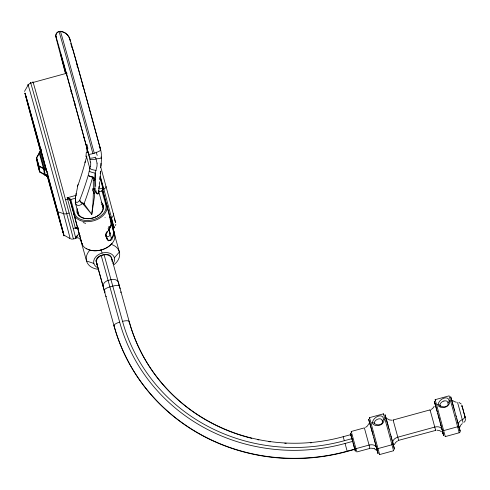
<?xml version="1.0" encoding="UTF-8"?>
<svg xmlns="http://www.w3.org/2000/svg" width="490" height="490" viewBox="0 0 490 490"><rect width="100%" height="100%" fill="white"/><g stroke="black" fill="none" stroke-linecap="round" stroke-linejoin="round"><path stroke-width="0.73" d="M110.029 219.048L110.397 218.871A0.851 0.619 0 0 1 110.33 219.251M97.026 163.152A16.335 13.671 -65.2 0 1 96.916 166.753L95.183 173.062L94.662 179.977L94.925 188.577L94.558 196.006L91.789 214.357L93.033 202.303L93.406 191.492M101.534 157.425L101.063 166.184M40.897 149.971L41.356 151.643L39.353 153.321L36.53 158.221L37.442 164.083A67.724 0.331 74.7 0 0 39.506 171.604A0.851 0.851 0 0 0 39.904 172.119L46.869 176.21L44.51 174.71L43.647 168.934A0.851 0.851 0 0 0 44.253 169.013L45.16 174.795L48.32 176.382M40.872 149.879A0.851 0.686 -15.7 0 1 40.664 150.522L40.566 151.986A72.33 0.349 74.7 0 1 45.154 168.725L45.999 169.981A0.851 0.643 -15 0 1 46.489 170.391M100.413 175.457L100.744 171.077M98.674 191.272C99.231 194.683 95.556 193.519 96.107 190.763M99.164 188.172L99.623 184.013M90.178 166.821L88.261 175.334A143.521 51.989 -80.5 0 1 79.711 200.177A4.281 3.044 30.2 0 0 82.467 203.626M102.214 189.906C103.427 188.766 102.882 190.696 102.974 191.37A0.851 0.625 -8.1 0 0 101.981 190.953L99.072 191.749M102.006 190.604L101.981 190.953M90.319 162.006L89.701 158.129L86.007 144.856A89.719 0.435 74.7 0 0 71.185 91.048A68.441 0.331 74.7 0 0 65.972 72.367A115.248 0.564 74.7 0 0 62.567 61.863A4.257 3.969 -14.6 0 0 63.841 63.792M39.757 152.617L39.923 152.304M115.585 225.627L115.83 224.236M75.638 196.815L75.307 202.621L78.774 215.557M460.165 431.702L460.006 432.174M86.975 156.065A4.251 0.925 14.4 0 0 86.577 156.769L85.064 162.539A118.445 42.906 -80.5 0 1 77.628 186.139A4.257 0.367 7.6 0 0 77.653 186.427M75.944 195.565L76.115 194.946M459.871 427.127L460.753 425.142L462.248 423.568M109.521 215.631L111.083 221.002L110.814 221.4A16.593 11.215 -15.1 0 1 108.988 229.332L109.282 229.173A17.021 11.503 -15.1 0 0 111.083 221.002L103.004 191.517A0.851 0.625 -15.6 0 0 102.018 191.137L105.858 204.875A0.851 0.625 -15.6 0 1 106.845 205.255A17.021 11.503 -15.1 0 1 93.523 220.825A17.021 11.503 -15.1 0 1 74.015 214.246L70.242 200.747A2.291 1.672 -14.6 0 0 70.101 200.428L69.782 200M368.743 423.746L367.506 425.908L365.54 427.433M394.346 444.651L395.577 442.488L397.549 440.963M111.836 225.235A4.257 3.546 -78.4 0 1 112.596 224.769A80.844 0.392 74.7 0 0 111.065 218.907A0.851 0.753 -14.8 0 0 111.432 218.712A80.74 0.392 74.7 0 1 113.337 226.043L113.545 225.596A80.599 0.392 74.7 0 0 100.217 175.886M102.471 189.41L102.771 188.031A80.844 0.392 74.7 0 0 100.021 177.888M106.765 233.148L108.572 230.11M434.171 406.351L432.731 408.378L431.2 409.456M77.616 186.292A21.468 7.779 -80.5 0 1 77.169 188.975L75.546 197.256L75.607 201.31A4.263 3.142 -15.6 0 0 75.417 203.087C76.177 206.896 81.316 205.518 82.761 203.056A4.281 2.383 24.5 0 1 79.717 200.183M82.479 203.595L82.492 203.571A1.225 0.802 21.2 0 1 83.171 204.097L91.771 214.418L84.029 203.767A2.131 1.158 -34.4 0 1 83.147 204.103M40.639 150.424L39.243 153.015A0.851 0.851 0 0 1 39.457 152.764M28.108 85.113L24.5 91.422M40.541 150.516L36.603 157.59A0.851 0.851 0 0 0 36.523 158.239A67.724 0.331 74.7 0 1 38.588 165.755L39.506 171.604L46.299 175.181M37.993 163.47L37.467 164.077A0.851 0.851 0 0 1 37.522 163.44L36.603 157.59A0.858 0.447 28.7 0 0 36.75 158.111A68.324 0.331 74.7 0 1 38.833 165.7A0.851 0.49 -61.7 0 0 38.986 166.269L39.904 172.119A0.851 0.453 -59.1 0 1 39.757 171.598A68.324 0.331 74.7 0 1 37.681 164.009A0.851 0.496 30.8 0 1 37.522 163.44L38.006 162.631M75.919 236.897L79.656 233.13M44.964 174.336L44.596 174.869A0.851 0.435 -59.1 0 1 44.406 174.403M108.535 240.804A4.196 2.64 -67.6 0 1 107.218 239.224L106.318 235.806M40.027 152.139L40.456 151.477M40.664 151.165L40.927 150.767M40.995 150.663L41.423 150.026M41.099 149.713L40.817 150.001A1.127 0.913 15.7 0 0 40.829 149.817L40.603 148.905A72.33 0.349 74.7 0 0 25.064 93.48A72.33 0.349 74.7 0 0 40.603 151.514M69.176 198.499L68.821 199.038A2.125 1.078 -15.2 0 0 67.602 199.179L65.55 199.736M79.662 200.251C78.927 201.58 76.281 203.846 75.607 201.31M114.391 227.336L114.017 227.672A2.125 2.125 0 0 0 113.747 227.887L113.747 227.899A4.257 4.073 54.1 0 0 112.933 228.934A4.257 4.061 50.9 0 1 113.735 227.911L113.49 227.942M102.741 206.376L103.396 205.549M382.39 420.959C386.04 415.569 383.603 423.917 381.404 424.383C379.554 425.657 377.098 426.012 374.979 425.271C373.166 425.008 369.264 420.414 374.182 423.207M448.05 402.976L449.593 400.612M464.342 422.141L465.145 420.935L465.494 418.797M80.905 240.743L81.285 240.382M114.378 257.826L119.376 251.989L113.447 230.79M86.007 144.856L86.485 144.599M107.151 239.273C103.629 232.572 110.33 240.749 109.711 232.744M70.738 91.691L71.473 90.938M28.585 84.427L29.896 83.41M113.839 227.819L113.803 227.844A80.74 0.392 74.7 0 1 113.656 227.642M109.962 239.929L111.432 238.416A16.593 11.215 -15.1 0 0 113.196 230.508L110.991 222.583M46.887 176.21L47.365 176.51A1.133 0.913 -44.7 0 1 47.469 176.657L47.738 177.564A72.33 0.349 74.7 0 0 63.271 232.928A72.33 0.349 74.7 0 0 46.764 171.39L46.042 168.732M110.005 240.48L108.56 240.737M110.091 219.159L110.397 218.871A2.536 1.501 -14.6 0 0 110.434 219.177L114.666 234.33A0.851 0.625 -15.6 0 1 114.397 234.967M110.385 218.846L111.065 218.907M30.68 83.116L67.001 73.163M83.349 137.819L84.801 137.421M86.222 148.599L87.673 148.207M48.069 173.999L45.16 174.795A0.851 0.851 0 0 1 44.51 174.71M78.412 227.85L75.509 228.646L75.325 227.954A80.844 0.392 74.7 0 0 67.602 199.179L67.216 197.77L75.925 195.388M98.423 189.226L102.771 188.031A0.851 0.417 -15.2 0 0 103.151 187.878A80.74 0.392 74.7 0 0 100.419 177.809M75.074 198.321L70.713 199.516A0.851 0.613 -33.2 0 0 70.101 200.428M69.139 213.034L66.732 213.689A4.257 2.873 -15.1 0 1 63.602 213.677L57.716 211.692M73.273 228.518L75.325 227.954A2.125 1.862 -14.8 0 1 76.44 227.917A3.62 1.868 -86.1 0 1 77.151 227.819L77.445 228.028A2.524 1.488 -15.7 0 1 77.671 228.42L81.836 243.322A0.851 0.625 -15.6 0 0 82.571 243.744M73.371 239.053L75.779 238.391M104.934 292.83L96.242 261.654A6.382 4.704 -15.6 0 1 101.179 255.425L104.052 254.641A6.382 4.704 -15.6 0 1 111.426 257.495L120.117 288.677M369.638 418.197L369.509 417.645L383.462 413.829L388.668 432.474L393.58 450.745L379.627 454.567L379.511 454.236M435.298 400.214L435.169 399.668L449.122 395.846L453.954 413.144L459.24 432.768L445.288 436.59L445.171 436.253M351.367 431.984L351.238 431.47L364.37 427.874L369.993 448.387M393.17 420.316L393.096 420.01L430.03 409.891L432.719 419.501L435.653 430.404L398.652 440.332M104.052 254.641L122.549 321.373A6.382 1.917 -15.4 0 1 129.182 321.544A175.726 167.598 -14.4 0 0 343.178 436.713L351.11 434.544M122.549 321.373A182.109 173.687 -14.4 0 0 344.317 440.724L352.249 438.55M101.179 255.425L119.676 322.157A185.085 176.529 -14.4 0 0 345.076 443.462L353.002 441.288M355.097 449.018L347.171 451.186A191.468 182.617 -14.4 0 1 113.999 325.703A6.382 1.917 -15.4 0 1 119.676 322.157M355.164 449.269L347.232 451.443A191.468 182.617 -14.4 0 1 114.06 325.954L96.242 261.654M351.263 431.543L356.849 451.933L369.993 448.387M111.647 224.965L112.143 225.161M113.196 230.508L113.68 230.674L114.666 234.33A17.021 11.503 -15.1 0 1 101.35 249.9A17.021 11.503 -15.1 0 1 81.836 243.322L74.015 214.246A0.851 0.625 -15.6 0 1 74.67 213.413L70.897 199.92A3.093 2.089 -15.1 0 0 70.713 199.516L70.242 199.099M76.906 238.085L75.668 237.809A4.257 4.226 -13 0 1 80.893 240.762L86.546 260.974L93.86 263.442M72.557 239.194L70.909 238.985M391.865 420.224L389.391 419.918L387.229 418.687M436.884 430.189L439.352 430.502L441.515 431.733M371.224 448.172L374.274 448.705M44.272 169.007L44.798 169.191M111.836 224.647L112.596 224.769M456.398 402.229L454.316 401.641L452.54 400.373M43.647 168.934L45.907 170.085L38.986 166.269A0.851 0.851 0 0 1 38.588 165.755L43.432 168.205L45.986 168.554A73.182 0.355 74.7 0 0 41.356 151.631M48.706 176.994L47.199 176.363M458.934 402.388L461.262 404.048M77.132 212.74L78.118 213.119M74.278 103.5L75.344 103.935M74.811 105.485L75.607 105.809M45.08 169.307L46.666 169.981M46.758 170.477L46.397 170.373A1.127 0.864 -43.2 0 1 46.501 170.514L46.562 170.655M374.268 448.699L376.302 450.139M78.18 228.089L78.014 228.015A3.522 2.53 -70 0 0 76.912 228.015A0.851 0.637 77 0 1 76.44 227.917A5.96 3.081 -86.1 0 0 75.515 228.665M63.841 235.022L70.15 238.636M435.169 399.668L445.288 436.59M459.228 432.756L459.124 432.431M369.509 417.645L379.627 454.567M393.58 450.745L393.464 450.414M46.624 175.653L46.967 176.143A0.851 0.686 -15.7 0 1 47.463 176.59L47.53 176.81M108.535 229.541L109.043 230.361M113.068 225.541L113.306 225.976M435.647 430.398L435.537 430.049M393.103 420.016L398.719 440.522M369.962 448.319L369.877 448.032M355.287 451.082L354.889 449.722M463.062 422.637C461.862 417.866 459.014 407.466 457.562 402.547M354.815 449.391L353.755 445.355M347.22 451.468L345.076 443.462M442.935 432.988L443.493 434.875L442.531 431.188M459.179 427.893L460.135 431.2L458.989 427.225M442.954 433.087L443.72 435.696L442.727 431.911M385.985 418.025L385.03 414.718L386.169 418.693M377.104 450.371L377.833 452.852L377.067 449.887M377.294 451.07L378.06 453.673L376.871 449.165M451.829 400.716L450.702 396.753L452.264 402.266M435.414 405.212L434.287 401.249L434.893 403.662M442.574 431.721L442.764 432.388M369.754 423.189L368.615 419.213L369.962 423.936M109.472 215.245L109.197 214.302L109.454 215.288M47.457 176.553L47.346 176.155M452.509 403.135L451.872 400.832M435.696 406.173L436.351 408.562M435.457 405.328L435.849 406.761M435.622 405.953L434.507 402.07L434.936 403.791M386.451 419.661L386.849 421.118M386.212 418.815L386.604 420.249M385.991 418.031L386.377 419.44M370.036 424.156L370.434 425.614M369.797 423.305L370.189 424.744M72.085 47.114A121.263 0.588 74.7 0 1 76.973 64.135A74.462 0.361 74.7 0 1 82.645 84.458A95.734 0.466 74.7 0 1 99.721 146.541L100.664 149.909A23.183 21.119 -3.5 0 1 101.265 156.953M108.921 229.443L111.432 238.416L111.879 238.808A17.021 11.503 -15.1 0 0 113.692 230.698L109.515 215.514M86.577 156.769L89.891 168.627M106.042 234.716L107.224 239.04M95.924 260.558L96.53 262.714M452.919 404.605L453.324 406.081M452.638 403.57L453.042 405.046M452.362 402.596L452.766 404.066M436.504 409.101L436.909 410.571M436.627 409.542L435.947 407.092M386.978 421.553L387.964 425.13M387.382 423.029L386.702 420.579M370.844 427.078L371.249 428.554M370.562 426.049L370.967 427.525M370.287 425.075L370.691 426.545M118.568 283.042L129.244 321.795A6.382 1.917 -15.4 0 1 129.115 322.42M453.85 407.974L454.242 409.395M453.532 406.81L453.93 408.256M453.219 405.683L453.624 407.147M437.117 411.306L437.827 413.891M436.804 410.179L437.209 411.643M440.479 424.175L440.786 425.283M388.196 425.951L388.582 427.378M387.559 423.666L388.27 426.239M371.781 430.447L372.486 433.038M371.457 429.283L372.167 431.874M371.144 428.162L371.549 429.626M352.004 438.924L352.426 440.486M352.132 439.426L350.35 433.044L350.871 435.065M351.991 438.911L350.742 434.507L350.828 434.857M344.317 440.724L343.178 436.713M47.212 175.671L47.285 175.935A74.462 0.361 74.7 0 0 60.791 223.177A74.462 0.361 74.7 0 0 27.948 103.249A74.462 0.361 74.7 0 0 40.339 150.589M463.54 411.318L461.88 405.389L465.359 418.08L463.822 412.586M463.571 411.655L463.693 412.121M455.89 415.398L454.518 410.387M454.181 409.168L454.561 410.559M438.789 417.376L439.475 419.893M438.446 416.126L439.126 418.625M438.103 414.883L438.47 416.237M437.766 413.664L438.146 415.055M389.201 429.614L390.573 434.63M388.858 428.37L389.225 429.724M388.521 427.151L388.901 428.542M373.129 435.359L373.815 437.876M372.786 434.103L373.141 435.408M372.443 432.866L372.81 434.22M353.07 442.813L352.708 441.496M352.531 440.841L352.727 441.588M352.175 439.548L352.573 441.037M101.087 249.441L102.085 253.061M456.833 418.852L457.225 420.285M456.196 416.518L456.901 419.097M455.872 415.33L456.233 416.647M440.486 423.593L440.81 424.781M440.1 422.19L441.123 425.933M439.781 421.014L440.155 422.38M439.457 419.826L439.818 421.143M390.91 435.867L391.565 438.268M390.536 434.501L391.173 436.835M374.758 441.331L375.15 442.764M374.44 440.173L374.826 441.576M374.121 438.997L374.495 440.363M373.797 437.809L374.158 439.126M353.474 444.326L353.768 445.373M353.327 443.787L353.596 444.749M353.18 443.242L353.425 444.118M353.027 442.697L353.247 443.468M60.264 31.268A137.678 0.668 74.7 0 1 60.337 31.354A4.257 4.251 -21 0 0 55.927 36.719A132.269 0.643 74.7 0 0 55.976 36.836A106.005 0.515 74.7 0 1 88.617 154.136L89.597 157.725A4.257 1.127 -15.2 0 0 95.562 157.168L97.057 163.139M457.997 423.164L458.401 424.64M457.721 422.147L458.132 423.623M457.44 421.082L457.838 422.552M457.139 419.985L457.538 421.443M441.582 427.66L441.986 429.136M441.306 426.643L441.717 428.119M441.024 425.577L441.423 427.047M392.337 441.141L392.741 442.617M392.067 440.124L392.472 441.6M391.78 439.065L392.178 440.535M391.479 437.968L391.877 439.42M375.922 445.637L376.326 447.113M376.057 446.096L375.064 442.464M375.463 443.916L375.763 445.03M353.615 444.846L355.293 451.088M458.903 426.496L458.505 425.044A6.382 4.312 -15.1 0 1 462.297 419.624A4.257 2.873 -15.1 0 0 464.82 416.016M458.26 424.132L458.665 425.596A1.274 0.864 -15.1 0 1 457.66 426.766L443.713 430.588A1.274 0.864 -15.1 0 1 442.25 430.091L441.845 428.627M440.222 406.639L439.842 405.224L437.38 404.274L438.428 405.953L440.192 407.116L442.543 407.662L444.84 407.423L446.947 406.486L448.687 404.85L449.655 402.909L449.691 400.9M442.488 430.992L442.09 429.54A6.382 4.312 -15.1 0 0 434.777 427.072L397.843 437.184A6.382 4.312 -15.1 0 0 392.845 443.027L393.243 444.479M392.6 442.109L393.005 443.579A1.274 0.864 -15.1 0 1 392.006 444.749L378.053 448.571A1.274 0.864 -15.1 0 1 376.59 448.074L376.185 446.604M376.59 448.074L376.828 448.975M103.194 208.054L98.643 191.161A4.257 3.234 -15.6 0 1 98.57 190.745M108.921 229.357L110.036 233.485A4.257 3.136 -15.6 0 0 109.913 233.032M111.426 257.495L111.996 259.614A6.382 4.704 -15.6 0 1 112.02 261.391M458.946 426.692L459.908 430.379L459.142 427.415M458.738 425.902L459.124 427.329M442.323 430.398L442.709 431.825M393.286 444.669L394.475 449.183L393.482 445.398M393.078 443.879L393.464 445.306M377.049 449.802L376.43 447.523A6.382 4.312 -15.1 0 0 369.117 445.055L355.985 448.65A1.274 0.864 -15.1 0 1 354.521 448.154M385.844 417.854L386.022 418.503M385.655 417.149L385.256 415.538L385.697 417.278M430.153 410.406L430.036 409.94M129.182 321.544L129.244 321.795A175.726 167.598 -14.4 0 0 251.799 438.342M113.999 325.703L114.06 325.954A6.382 1.917 -15.4 0 0 114.476 326.432M383.59 414.375L383.462 413.829M93.161 178.262L93.186 178.403A12.219 11.356 6.7 0 1 93.272 179.548L93.37 189.054A2.138 0.956 -1.3 0 0 94.919 188.577M98.747 191.608C98.839 197.372 94.147 191.835 94.944 188.724M95.746 186.451L95.183 173.062A4.257 0.851 14 0 1 89.278 171.163M374.311 423.17A4.245 2.824 -28.8 0 1 378.243 418.987A4.245 2.824 -28.8 0 1 382.231 421.002M382.243 420.996A4.245 2.811 -0.9 0 1 379.842 424.61A4.245 2.811 -0.9 0 1 374.366 423.152M372.541 422.074A6.26 4.024 -39.3 0 1 378.409 416.12A6.26 4.024 -39.3 0 1 383.394 418.797M438.201 404.091A6.26 4.024 -39.3 0 1 444.069 398.137A6.26 4.024 -39.3 0 1 449.054 400.82M461.837 406.48A4.257 2.873 -15.1 0 1 462.419 407.429M118.421 282.516A6.382 4.704 -15.6 0 0 111.04 279.655L108.168 280.439A6.382 4.704 -15.6 0 0 103.237 286.668M119.462 286.27A6.382 1.917 -15.4 0 0 112.829 286.099L109.956 286.889A6.382 1.917 -15.4 0 0 104.278 290.429M311.689 442.709A175.726 167.598 -14.4 0 1 310.231 442.844M286.221 443.303A175.726 167.598 -14.4 0 1 284.77 443.23M270.315 441.858A175.726 167.598 -14.4 0 1 268.881 441.655M258.892 439.928A175.726 167.598 -14.4 0 1 257.477 439.634M119.364 285.97A6.382 4.704 -15.6 0 1 119.389 287.746M120.999 291.875A6.382 1.917 -15.4 0 1 120.754 292.671M105.056 291.673A6.382 4.704 -15.6 0 1 104.18 290.129M106.416 296.597A6.382 1.917 -15.4 0 1 105.816 296.034M97.688 265.317A6.382 4.704 -15.6 0 1 96.812 263.773M109.442 231.856A12.764 8.624 -15.1 0 1 110.048 233.644M94.264 153.211A10.639 1.586 -15.3 0 0 100.664 149.909A99.991 0.484 74.7 0 0 69.874 39.267A138.284 0.674 74.7 0 1 69.825 39.145A10.639 10.627 -21 0 0 60.337 31.354A128.258 0.625 74.7 0 0 60.386 31.47A110.017 0.533 74.7 0 1 94.264 153.211A4.257 0.631 -15.3 0 1 88.61 154.142M99.139 146.308A10.639 1.262 -15.3 0 1 99.721 146.541M99.733 146.535A23.428 21.517 -4.7 0 1 100.352 150.075M101.191 158.374A110.348 26.007 89.7 0 0 101.246 156.953A10.639 1.929 2.3 0 1 96.163 158.882A4.251 1.292 -11.4 0 1 89.915 159.042M100.946 163.311A110.348 26.007 89.7 0 1 100.695 167.5M100.401 171.641A110.348 26.007 89.7 0 1 100.242 173.693M100.015 176.406A110.348 26.007 89.7 0 1 99.709 179.757M99.513 181.747A110.348 26.007 89.7 0 1 99.305 183.719M99.017 186.316A110.348 26.007 89.7 0 1 98.711 188.883M98.619 191.076A4.257 3.222 -16.6 0 1 98.576 190.867M92.396 188.583A96.138 55.358 67.9 0 1 92.451 190.99M87.012 144.568A23.826 20.353 77.2 0 1 87.869 148.66M71.84 91.912A4.257 2.358 -15.5 0 1 71.185 91.048M96.101 170.41A4.257 0.704 13.2 0 1 89.891 168.627M90.632 161.951A22.981 20.641 -70.4 0 1 90.509 166.845M86.767 148.764A26.907 26.828 42 0 1 87.012 152.77A4.251 0.668 2.5 0 1 88.463 152.157M86.803 148.764A4.257 0.68 -6.8 0 1 87.477 148.207M86.228 152.739A18.841 16.58 84.8 0 1 85.842 156.555M69.874 39.267A10.639 10.633 0 0 0 60.386 31.47A4.257 4.257 0 0 0 55.976 36.836M71.46 46.023A127.645 0.619 74.7 0 1 70.738 43.206M70.211 41.099A127.645 0.619 74.7 0 1 69.825 39.145M72.03 47.781A121.263 0.588 74.7 0 1 71.748 46.648M71.454 45.331A121.263 0.588 74.7 0 1 71.675 45.791M76.973 64.135A10.639 8.906 -15.7 0 1 77.193 66.873M82.645 84.458A10.639 5.892 -15.5 0 1 82.62 86.314M97.216 155.446A23.14 9.72 77.5 0 1 96.187 152.157M98.962 190.304A10.676 6.431 25 0 1 98.913 191.7M94.068 193.562A32.757 14.921 -74.5 0 1 93.327 188.944M94.656 179.977A2.131 0.784 0.1 0 1 93.308 180.228M94.454 178.084A9.947 8.336 5.1 0 1 94.888 179.965M85.064 162.539A4.257 1.011 14.9 0 1 85.542 161.749M77.628 186.145A4.257 1.831 20.2 0 1 78.167 184.748M76.091 194.175A4.257 0.6 12.6 0 1 76.171 193.746M92.635 177.294A4.257 1.158 15.6 0 1 88.255 175.334A4.257 0.864 13.9 0 0 92.72 176.988A2.125 0.38 -77.6 0 1 92.635 177.288A146.4 51.566 -81.4 0 1 84.029 203.767M82.816 202.958A2.977 1.262 21.5 0 1 84.182 203.742M58.953 31.611A110.262 0.539 74.7 0 1 92.91 153.621M65.574 73.812A133.666 0.649 74.7 0 1 55.927 36.719M58.831 31.427A137.917 0.674 74.7 0 1 58.904 31.495M65.697 73.659A68.441 0.331 74.7 0 1 62.567 61.863M66.965 73.917A4.257 3.559 -15.7 0 1 65.972 72.367M92.739 177.221A1.978 1.844 -8.3 0 1 93.088 178.268M92.824 176.835A2.768 2.425 -7.1 0 1 93.982 178.201M30.735 83.496A80.844 0.392 74.7 0 1 52.644 161.859A80.844 0.392 74.7 0 1 73.175 238.501M33.142 82.841A80.844 0.392 74.7 0 1 55.052 161.204A80.844 0.392 74.7 0 1 75.583 237.84M28.163 85.487A79.594 0.386 74.7 0 1 49.735 162.643A79.594 0.386 74.7 0 1 69.948 238.097M48.767 177.797A12.832 12.63 -19.9 0 1 47.738 177.564M47.34 171.537A12.826 12.771 -31 0 1 46.764 171.396M40.603 148.905A15.025 14.792 -7.6 0 1 40.952 148.568M40.915 150.087A1.372 0.502 -48.9 0 1 40.842 150.332M46.323 170.14A1.372 0.41 17.3 0 1 46.483 170.287M67.204 197.721A5.739 2.377 23.8 0 1 69.2 198.45M67.228 197.807A5.813 1.635 42.6 0 1 68.814 199.056A3.191 0.919 42.7 0 1 69.788 200M102.134 190.518A2.162 0.778 -63.6 0 1 102.343 189.893M75.503 228.622A5.88 4.263 -71.3 0 1 76.912 227.979M70.897 199.92A0.851 0.625 -15.6 0 0 70.242 200.747A82.969 0.404 74.7 0 1 77.671 228.42A0.851 0.625 -15.6 0 0 78.173 228.824M78.186 228.254A0.851 0.594 -40.8 0 1 77.445 228.028M69.17 198.505A3.308 1.372 23.8 0 1 70.242 199.099M103.102 189.599A2.125 1.078 -15.2 0 1 103.813 189.134A4.257 2.15 -15.2 0 0 105.999 186.433M105.858 204.875A16.17 10.927 -15.1 0 1 93.21 219.667A16.17 10.927 -15.1 0 1 74.67 213.413M110.446 218.822A0.851 0.747 71.1 0 0 110.918 218.381A2.125 1.862 -14.8 0 1 111.518 217.823A4.257 3.718 -14.8 0 0 113.319 213.695M110.268 218.761A2.352 1.011 52.9 0 1 110.783 218.54M103.004 191.517A82.608 0.404 74.7 0 1 110.434 219.177M114.017 227.672A80.599 0.392 74.7 0 1 113.919 227.421M101.105 202.125A13.616 9.2 -15.1 0 1 92.745 218.001A13.616 9.2 -15.1 0 1 77.322 208.636M101.546 204.128A12.764 8.624 -15.1 0 1 93.198 217.928A12.764 8.624 -15.1 0 1 77.91 211.233M111.99 243.273A16.17 10.927 -15.1 0 1 88.763 249.637M87.03 248.798A16.17 10.927 -15.1 0 1 86.258 248.308M112.149 239.145A7.809 5.972 70.1 0 1 110.054 240.621M106.079 236.462A4.251 2.726 -55.1 0 1 106.544 233.075M109.907 227.617A8.918 0.772 -57.5 0 1 110.642 226.723M100.738 167.072A76.587 0.374 74.7 0 1 115.475 222.429M115.211 221.572A76.587 0.374 74.7 0 1 114.384 218.754M108.982 230.38A12.863 8.642 -10.9 0 1 109.484 231.519A12.863 8.691 -14.5 0 1 109.674 232.744M109.962 240.418A4.226 2.781 89.7 0 1 107.347 238.887M105.907 236.505A4.232 2.646 -57.7 0 1 107.279 231.298M108.057 228.708A7.326 1.844 -63.8 0 1 109.95 226.999M112.394 227.446A4.294 4.22 -52.9 0 1 113.343 226.049M114.078 226.117A46.746 3.589 42.2 0 1 113.803 226.215M103.28 188.129A2.401 1.813 -64.7 0 1 103.298 188.454M103.764 188.454A3.669 2.119 -74.4 0 1 103.727 189.128M83.196 222.595A59.284 4.661 14.3 0 1 85.707 223.354M112.424 227.06A4.275 3.945 86.2 0 1 113.545 225.602M76.673 237.093A28.622 3.154 -37.6 0 1 77.794 235.61M105.142 217.37A43.047 0.331 -42 0 1 105.007 217.493M80.213 235.433A41.117 4.055 -39.1 0 1 79.325 235.917M110.342 226.509A62.408 6.664 0.1 0 1 108.29 226.999M113.306 229.969A4.257 4.232 -12.8 0 1 114.531 226.692M97.283 264.239A7.871 5.8 -15.6 0 1 102.337 255.112A7.871 5.8 -15.6 0 1 111.861 259.822M111.732 244.541A17.021 12.544 -15.6 0 1 113.992 264.729M98.772 269.347A17.021 12.544 -15.6 0 1 89.407 250.66M97.988 267.846A10.639 7.84 -15.6 0 1 95.501 257.177A10.639 7.84 -15.6 0 1 109.827 253.25A10.639 7.84 -15.6 0 1 113.025 263.724M44.014 168.064L43.598 168.732A0.851 0.478 -61.6 0 1 43.432 168.205A72.085 0.349 74.7 0 0 39.353 153.321A0.851 0.429 28.7 0 1 39.212 152.831L39.923 153.125A72.33 0.349 74.7 0 1 44.014 168.064M443.903 401.01A4.245 2.824 -28.8 0 0 439.971 405.187A4.245 2.811 -0.9 0 0 445.502 406.627A4.245 2.811 -0.9 0 0 447.903 403.013A4.245 2.824 -28.8 0 0 443.903 401.01"/></g></svg>
